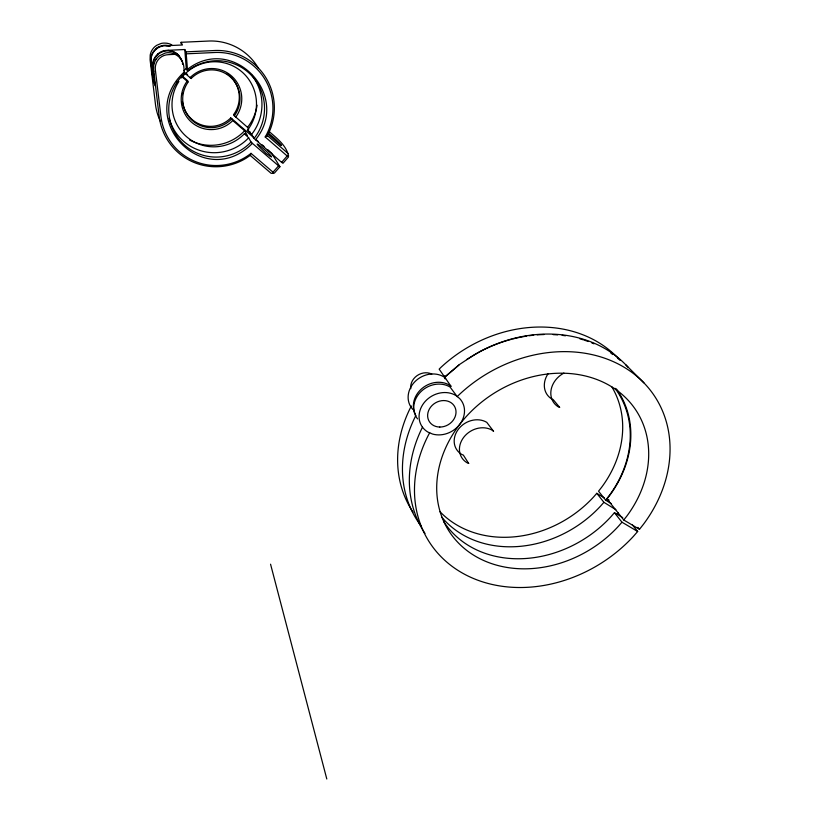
<?xml version="1.0" encoding="UTF-8"?>
<svg xmlns="http://www.w3.org/2000/svg" width="820" height="820" viewBox="0 0 820 820"><rect width="100%" height="100%" fill="white"/><g stroke="black" fill="none" stroke-linecap="round" stroke-linejoin="round"><path stroke-width="1.23" d="M272.947 173.491L273.019 172.179L278.564 165.835L279.928 166.747L274.392 173.082L271.194 173.368L250.059 155.308L250.992 153.34L273.019 172.179M268.693 131.128C276.442 138.006 287.348 145.95 288.527 156.927L282.972 163.282L281.608 162.35L254.036 138.447L251.617 134.306L247.425 130.185L248.716 128.514A42.66 42.117 -61.6 0 0 240.198 70.458A42.66 42.117 -61.6 0 0 182.132 77.008L181.435 77.92M288.619 155.585L287.174 155.984L265.198 136.971L267.269 135.464L288.363 153.729M267.053 136.233L269.493 131.302A58.363 57.595 -58.4 0 0 215.752 50.471L185.966 51.855L184.777 49.518L166.378 50.389A7.954 4.756 -9.1 0 0 164.82 50.594A7.944 4.705 -14.7 0 0 163.303 50.994M429.68 432.806L428.05 432.15A23.554 20.254 -31.1 0 1 423.827 403.081A23.554 20.254 -31.1 0 1 455.899 395.517L459.62 398.489A23.554 20.254 -31.1 0 1 459.733 424.381A23.554 20.254 -31.1 0 1 432.54 434.046L429.68 432.806L428.45 435.03A134.193 110.618 -32.6 0 0 467.533 575.784A134.193 110.618 -32.6 0 0 633.347 536.434L637.673 531.493L632.302 524.8M265.198 136.971L265.618 136.284A56.754 56.006 -58.2 0 0 265.106 79.601A56.754 56.006 -58.2 0 0 215.957 52.449L186.232 53.833L185.966 51.855M182.05 75.86L186.55 79.765M181.927 76.772L187.114 81.242L186.55 81.98A30.596 30.217 -65.6 0 0 232.132 121.206L232.757 120.54L244.585 130.728L247.445 135.73L244.421 133.66L242.956 135.187A42.66 42.117 -61.6 0 1 188.364 138.19A42.66 42.117 -61.6 0 1 177.079 84.47L178.893 81.467L176.505 82.041M187.237 81.487L187.688 80.893L186.345 79.561M187.688 80.893L187.749 82.615A28.956 28.597 -65.8 0 0 230.881 119.74L231.711 118.633L230.707 117.936L230.195 118.469A28.833 28.485 -66.7 0 1 184.223 108.455M248.685 129.304L247.527 127.315L234.335 115.774L233.628 114.523L234.089 113.939A28.833 28.485 -66.7 0 0 233.618 80.175M234.335 115.774L234.797 115.179A28.956 28.597 -65.8 0 0 191.675 77.962L191.162 78.515L184.879 73.257M235.699 117.117L236.262 116.389A30.596 30.217 -65.6 0 0 190.701 77.059L190.066 77.736M417.564 418.907A23.247 20.059 -31.2 0 1 420.916 391.652A23.247 20.059 -31.2 0 1 450.067 387.03L457.211 396.603L459.108 394.727A134.193 110.618 -32.6 0 1 630.231 371.204A134.193 110.618 -32.6 0 1 643.526 524.185L639.487 529.32L623.774 520.003L606.964 498.888L610.07 494.88A108.117 89.964 -32.9 0 0 616.394 388.916M247.527 127.315L249.106 125.286A46.699 46.125 -65.7 0 0 257.09 105.196M251.617 134.306L253.236 132.225A47.734 47.129 -61 0 0 251.227 74.517M254.036 138.447L255.676 136.335A48.359 47.714 -58.3 0 0 249.926 73.861A48.359 47.714 -58.3 0 0 187.595 70.94L186.273 68.521L184.777 49.518M255.461 139.841C291.715 95.858 233.013 33.722 187.452 69.341L187.472 71.043M623.774 520.003L626.982 515.903A111.315 91.737 -32.6 0 0 560.511 373.192A111.315 91.737 -32.6 0 0 441.888 516.969A111.315 91.737 -32.6 0 0 618.526 526.153L621.97 522.196L614.436 512.695L611.054 516.6A109.88 90.948 -32.7 0 1 443.497 521.243M611.105 503.511L605.672 500.179L608.809 496.192A108.107 89.954 -32.8 0 0 615.041 388.311M281.608 162.35L287.174 155.984M604.34 497.945L596.796 493.312L593.485 497.104A106.754 89.185 -32.9 0 1 440.032 511.752M596.796 493.312L603.899 502.311L600.527 506.135A108.107 89.954 -32.8 0 1 441.56 516.938M616.578 514.509L618.27 512.592M244.585 130.728L242.812 132.584A46.699 46.125 -65.7 0 1 189.492 139.964M244.421 133.66L248.614 137.78L246.789 139.687A47.734 47.129 -61 0 1 169.104 118.254M248.614 137.78L250.992 141.962L249.147 143.889A48.359 47.714 -58.3 0 1 181.661 142.219A48.359 47.714 -58.3 0 1 183.721 74.292L184.326 73.779L183.905 67.168A15.395 15.18 78.3 0 0 175.265 54.448L175.029 54.346A12.167 10.086 4.3 0 0 170.591 52.849L168.182 52.695A8.118 6.714 1.7 0 0 166.593 52.818A8.056 6.714 -6.6 0 0 165.046 53.115L159.336 55.883A8.118 6.683 -48.5 0 0 158.127 56.928L157.04 58.117A8.139 6.519 -63 0 0 156.087 59.388M278.564 165.835L252.416 143.367C203.975 192.31 133.803 118.592 184.285 71.965M444.747 377.179L459.579 364.459L473.796 355.07A130.319 108.465 -32.8 0 1 511.629 339.255M444.891 378.717L445.434 378.163L444.091 377.015A22.898 19.854 -31.4 0 0 414.684 381.905A22.898 19.854 -31.4 0 0 412.839 409.446M444.676 377.108L458.974 364.941M183.936 70.561L186.273 68.521M250.992 153.34L250.387 153.863A56.754 56.006 -58.2 0 1 161.058 117.526L155.4 70.171A13.684 13.499 78.3 0 1 168.346 54.663L175.029 54.346M250.715 155.062L246.205 158.157A58.363 57.595 -58.4 0 1 159.295 117.414L153.627 70.12L153.729 65.313A8.272 6.191 -88.3 0 1 154.058 63.724M466.559 359.58L480.54 351.237A130.339 108.465 -32.9 0 1 628.14 367.329M151.003 61.941A7.995 5.176 -85.1 0 1 150.941 60.372A7.964 5.074 -79.9 0 1 151.085 58.814A7.974 5.012 -74.6 0 1 151.331 57.277A7.933 4.961 -69.2 0 1 151.751 55.77A7.903 4.951 -63.9 0 1 152.284 54.304A7.872 4.869 -58.5 0 1 153.043 52.931A7.882 4.807 -53.1 0 1 153.904 51.639A7.892 4.756 -47.7 0 1 154.908 50.45A7.862 4.725 -42.3 0 1 156.025 49.384A7.821 4.736 -36.8 0 1 157.235 48.4A7.8 4.725 -31.3 0 1 158.537 47.57A7.78 4.705 -25.8 0 1 159.941 46.914A7.81 4.694 -20.2 0 1 161.397 46.391A7.79 4.694 -14.6 0 1 162.903 46.053A7.821 4.736 -9.1 0 1 164.43 45.817L182.46 44.987L181.097 42.302L209.664 41A56.078 55.391 -66.9 0 1 258.464 68.316M167.957 50.328L172.6 51.209L175.726 52.787A13.633 13.438 78.4 0 1 178.811 55.463L182.03 61.285M621.97 522.196L637.673 531.493M614.436 512.695L622.739 517.625M606.964 498.888L609.137 500.179M603.899 502.311L615.851 509.64M247.425 130.185L250.428 132.276M233.628 114.523L234.479 115.118M187.114 81.242L188.21 82.01M185.843 73.113L187.565 74.599M231.711 118.633L254.548 138.303M256.455 139.943L258.351 141.583M262.164 144.863L264.06 146.493M267.873 149.773L271.697 153.309L279.928 166.747M232.757 120.54L230.707 117.936M250.992 141.962L252.416 143.367M625.762 364.787L643.946 382.889M637.929 527.383L639.487 529.32M605.672 500.179L598.549 491.2L601.644 487.254A106.754 89.185 -32.9 0 0 611.915 386.968M153.053 68.05L150.87 61.797M190.629 77.408L191.162 78.515M270.559 564.201L326.801 779M151.034 62.966L152.981 79.458L155.072 85.813L152.879 67.353A8.139 5.248 -84.9 0 1 152.817 65.764A8.108 5.135 -79.7 0 1 152.95 64.165A8.128 5.074 -74.4 0 1 153.207 62.597A8.077 5.022 -69.1 0 1 153.637 61.059A8.046 5.002 -63.7 0 1 154.18 59.563M186.232 53.833L187.452 69.341M181.097 42.302L181.107 43.706M424.996 533.441A132.461 109.654 -32.7 0 1 422.515 427.138M415.268 414.079A23.216 20.039 -31.3 0 1 422.126 388.372A23.216 20.039 -31.3 0 1 449.821 385.338L451.113 386.435L439.161 369.123L440.986 367.319A128.689 107.533 -33 0 1 618.311 358.412M413.024 512.151A128.689 107.533 -33 0 1 411.353 405.941M444.635 375.847A22.57 19.639 -31.5 0 1 445.567 378.625M410.779 388.721A14.104 12.279 -31.5 0 1 417.093 375.621A14.104 12.279 -31.5 0 1 431.791 374.084M421.213 526.143A130.319 108.465 -32.8 0 1 415.935 415.351M512.787 338.957A130.319 108.465 -32.8 0 1 526.707 336.097M529.023 335.759A130.319 108.465 -32.8 0 1 533.666 335.195M537.141 334.888A130.319 108.465 -32.8 0 1 544.06 334.529M553.182 334.621A130.319 108.465 -32.8 0 1 557.682 334.909M562.141 335.349A130.319 108.465 -32.8 0 1 565.451 335.79M579.914 338.834A130.319 108.465 -32.8 0 1 583.532 339.91M584.721 340.3A130.319 108.465 -32.8 0 1 588.258 341.52M591.712 342.862A130.319 108.465 -32.8 0 1 593.987 343.816M610.88 353.154A130.319 108.465 -32.8 0 1 612.817 354.527M617.491 358.135A130.319 108.465 -32.8 0 1 620.166 360.421M548.006 373.838A21.535 18.061 -36.9 0 0 551.716 398.961L553.141 399.565L559.711 407.427L558.266 406.822A21.812 18.214 -36.7 0 1 563.904 373.09M267.822 132.871A9.676 0.656 41.9 0 1 277.918 141.47A9.676 0.656 41.9 0 1 280.307 144.853L270.231 136.13A9.676 0.656 41.9 0 1 267.648 133.434M171.944 45.038A14.77 14.524 76.5 0 0 170.601 44.29L170.375 44.198A11.511 7.001 -4.6 0 0 166.316 43.173L164.041 43.091A7.739 4.674 -6.3 0 0 162.514 43.214A7.667 4.633 -11.9 0 0 161.027 43.491L156.825 45.264A8.149 5.186 -34 0 0 155.554 46.166A7.687 4.643 -39.6 0 0 154.396 47.15A7.698 4.674 -45.1 0 0 153.371 48.267L152.448 49.518A7.78 4.787 -55.9 0 0 151.649 50.83A7.718 4.797 -61.3 0 0 151.013 52.224L150.521 53.7A7.769 4.879 -72 0 0 150.203 55.186L150.091 59.829L155.585 105.339A56.078 55.391 -66.9 0 0 160.197 120.991M155.831 48.882A7.831 4.705 -42.3 0 0 154.734 49.959A7.872 4.746 -47.8 0 0 153.729 51.147A7.882 4.797 -53.2 0 0 152.858 52.429A7.872 4.858 -58.5 0 0 152.13 53.802A7.882 4.92 -63.9 0 0 151.546 55.258A7.892 4.961 -69.2 0 0 151.136 56.754A7.944 5.012 -74.6 0 0 150.88 58.292A7.944 5.064 -79.9 0 0 150.798 59.839A8.015 5.186 -85.1 0 0 150.839 61.408L151.218 63.488A14.955 14.719 76.9 0 0 152.807 67.896M158.014 54.53A8.005 4.766 -42.2 0 0 156.876 55.637A8.046 4.807 -47.6 0 0 155.851 56.846A8.036 4.858 -53 0 0 154.959 58.169A8.015 4.92 -58.3 0 0 154.211 59.573M157.809 54.007A7.985 4.756 -42.2 0 0 156.671 55.104A8.026 4.797 -47.6 0 0 155.656 56.324A8.026 4.848 -53 0 0 154.765 57.636A8.015 4.899 -58.4 0 0 154.016 59.04A8.036 4.971 -63.7 0 0 153.422 60.516M154.099 63.745A8.22 6.232 -82.1 0 1 154.611 62.248A8.723 6.96 -77.3 0 1 155.287 60.752A8.179 6.427 -69.6 0 1 156.097 59.388M157.01 47.878A7.78 4.746 -31.3 0 1 158.332 47.047M155.821 48.862A7.78 4.725 -36.8 0 1 157.04 47.908M157.993 54.52A7.974 4.776 -36.7 0 1 159.244 53.536A7.954 4.766 -31.2 0 1 160.587 52.685A7.933 4.746 -25.7 0 1 162.011 52.019A7.964 4.736 -20.2 0 1 163.498 51.486A7.944 4.725 -14.7 0 1 165.035 51.137A7.964 4.776 -9.2 0 1 166.603 50.891L168.182 50.85A15.262 15.047 77.8 0 1 182.286 61.828M157.788 53.987A7.944 4.766 -36.7 0 1 159.039 53.013A7.933 4.776 -31.2 0 1 160.361 52.152A7.923 4.756 -25.7 0 1 161.796 51.475A7.933 4.746 -20.2 0 1 163.282 50.953M162.688 45.52A7.8 4.736 -9.1 0 1 164.215 45.315L165.763 45.274A14.924 14.688 76.9 0 1 170.304 46.145M162.688 45.561A7.78 4.684 -14.6 0 0 161.202 45.92A7.81 4.684 -20.2 0 0 159.736 46.422A7.79 4.694 -25.8 0 0 158.352 47.099M153.473 70.499A15.262 15.047 77.8 0 1 153.084 68.942M165.978 45.776A14.955 14.719 76.9 0 1 169.043 46.186M153.442 60.516A8.036 5.012 -69.1 0 0 153.002 62.053A8.098 5.064 -74.4 0 0 152.745 63.622A8.087 5.125 -79.7 0 0 152.653 65.21A8.128 5.238 -85 0 0 152.674 66.809L152.899 68.388A15.231 15.016 77.7 0 0 153.822 71.432M182.399 62.832A15.231 15.016 77.7 0 1 182.614 64.411M227.201 73.933A28.833 28.485 -66.7 0 1 233.003 79.386M183.864 107.522A28.833 28.485 -66.7 0 1 182.46 101.68M182.378 94.648A28.833 28.485 -66.7 0 1 182.675 92.65M468.671 463.423L467.226 462.849A21.084 17.794 -31.3 0 1 463.823 437.173A21.084 17.794 -31.3 0 1 492.42 430.346L493.578 431.31L486.762 422.341A20.828 17.64 -31.4 0 0 458.503 429.075A20.828 17.64 -31.4 0 0 461.906 454.516L463.341 455.09L468.671 463.423M270.313 156.312L266.192 153.514L259.93 147.344A9.655 0.758 41.8 0 1 258.536 144.709A9.655 0.758 41.8 0 1 268.386 153.176A9.655 0.758 41.8 0 1 270.528 156.456L270.313 156.312M439.827 427.046A14.719 12.659 -31.1 0 0 454.997 407.273A14.719 12.659 -31.1 0 0 430.633 407.109A14.719 12.659 -31.1 0 0 439.827 427.046"/></g></svg>
